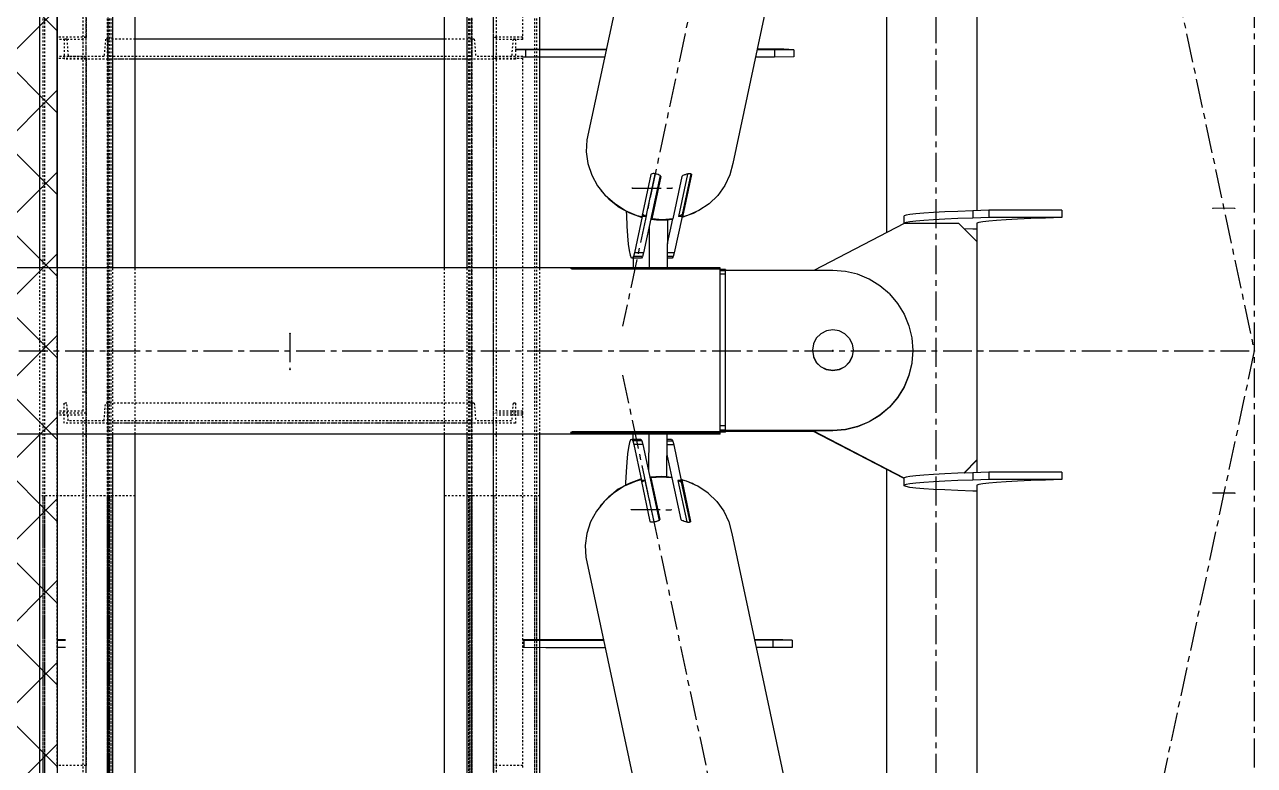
# Model space of a CAD drawing. Header units: millimetres. Extents: x 5143 to 30813, y 232 to 21408.
# Drawn here: x 12032.1 to 12370, y 11526.4 to 11729.9 of the extents above; entities that cross this region are included whole.
import ezdxf

# ---------------------------------------------------------------- set-up
doc = ezdxf.new("R2010")
doc.units = ezdxf.units.MM
doc.header["$LTSCALE"] = 0.25
for name, pattern in [('CENTER', [50.8, 31.75, -6.35, 6.35, -6.35]), ('XKITLINE00', [0]), ('XKITLINE02', [4, 2, -2]), ('XKITLINE03', [6, 3, -1, 1, -1])]:
    doc.linetypes.add(name, pattern=pattern)

msp = doc.modelspace()

# ---------------------------------------------------------------- hatches: boundary and pattern name
h = msp.add_hatch()
h.set_pattern_fill('ANSI37', color=1, scale=5, style=0)
h.set_pattern_definition([(45, (-68930.315, -4107.69), (-11.22532, 11.22532), []), (135, (-68930.315, -4107.69), (-11.22532, -11.22532), [])])
h.paths.add_polyline_path([(11991.01, 11270.27), (12041.01, 11270.27), (12041.01, 11870.27), (11991.01, 11870.27)])

# ---------------------------------------------------------------- linework, layer by layer
at = {"color": 8, "linetype": 'CENTER'}
for p, q in [((12370, 12689.51), (12370, 11020.27)), ((12370, 12460.27), (12196.44, 11647.05)), ((12282.5, 12050.27), (12282.5, 11230.27)), ((12282.5, 12050.27), (12370, 11640.27)), ((12199.06, 11685.03), (12210.02, 11685)), ((12364.62, 11679.44), (12358.65, 11679.46)), ((12105, 11645.13), (12105, 11635.13)), ((11840, 11640.27), (12370, 11640.27)), ((12254.2, 11640.14), (12254.2, 11640.41)), ((12370, 11640.27), (12282.5, 11230.27)), ((12196.41, 11633.65), (12370, 10820.27)), ((12364.65, 11601.21), (12358.67, 11601.22)), ((12198.82, 11596.7), (12209.78, 11596.67))]:
    msp.add_line(p, q, dxfattribs=at)
at = {"color": 8, "linetype": 'XKITLINE00'}
for p, q in [((12293.8, 12255.76), (12293.8, 11678.81)), ((12259.38, 12039.06), (12186.64, 11698.23)), ((12268.9, 11986.86), (12268.9, 11672.77)), ((12268.9, 11889.45), (12226.71, 11691.79)), ((12167.01, 11723.11), (12166.99, 11723.11)), ((12169.75, 11722.97), (12166.99, 11722.98)), ((12173.13, 11723.1), (12167.01, 11723.11)), ((12167.01, 11723.11), (12167.01, 11722.98)), ((12169.75, 11720.97), (12168.99, 11720.97)), ((12175.87, 11722.96), (12169.75, 11722.97)), ((12169.75, 11722.97), (12169.75, 11720.97)), ((12175.87, 11720.96), (12169.75, 11720.97)), ((12179.41, 11723.1), (12173.13, 11723.1)), ((12182.15, 11722.95), (12175.87, 11722.96)), ((12182.15, 11720.95), (12175.87, 11720.96)), ((12185.8, 11723.09), (12179.41, 11723.1)), ((12188.54, 11722.95), (12182.15, 11722.95)), ((12188.54, 11720.95), (12182.15, 11720.95)), ((12191.94, 11723.09), (12185.8, 11723.09)), ((12191.91, 11722.95), (12188.54, 11722.95)), ((12191.49, 11720.95), (12188.54, 11720.95)), ((12238.16, 11721), (12232.95, 11720.99)), ((12238.16, 11723), (12233.37, 11722.99)), ((12235.42, 11723.14), (12233.41, 11723.14)), ((12240.76, 11723.16), (12235.42, 11723.14)), ((12235.42, 11723.14), (12235.42, 11722.99)), ((12243.5, 11723.02), (12238.16, 11723)), ((12238.16, 11723), (12238.16, 11721)), ((12243.5, 11721.02), (12238.16, 11721)), ((12243.5, 11723.02), (12240.76, 11723.16)), ((12240.76, 11723.16), (12240.76, 11723.01)), ((12243.5, 11723.02), (12243.5, 11721.02)), ((12186.64, 11698.23), (12186.46, 11694.98)), ((12186.46, 11694.98), (12186.9, 11691.73)), ((12186.9, 11691.73), (12187.93, 11688.58)), ((12226.71, 11691.79), (12225.93, 11688.64)), ((12187.93, 11688.58), (12189.54, 11685.63)), ((12204.21, 11688.73), (12201.73, 11677.11)), ((12206.71, 11688.46), (12202.18, 11667.23)), ((12205.26, 11688.86), (12202.78, 11677.23)), ((12204.31, 11688.85), (12204.21, 11688.73)), ((12204.51, 11688.94), (12204.31, 11688.85)), ((12206.75, 11688.42), (12204.4, 11677.41)), ((12206.92, 11688.16), (12204.43, 11676.53)), ((12204.79, 11688.98), (12204.51, 11688.94)), ((12205.12, 11688.98), (12204.79, 11688.98)), ((12205.26, 11688.86), (12205.04, 11688.98)), ((12205.48, 11688.93), (12205.12, 11688.98)), ((12205.77, 11688.86), (12205.26, 11688.86)), ((12205.85, 11688.84), (12205.48, 11688.93)), ((12206.2, 11688.71), (12205.85, 11688.84)), ((12206.45, 11688.58), (12206.2, 11688.71)), ((12206.5, 11688.57), (12206.45, 11688.58)), ((12206.72, 11688.45), (12206.5, 11688.57)), ((12206.87, 11688.31), (12206.72, 11688.45)), ((12206.87, 11688.31), (12206.92, 11688.16)), ((12212.69, 11688.16), (12210.21, 11676.53)), ((12214.3, 11688.84), (12211.81, 11677.21)), ((12212.8, 11688.3), (12212.69, 11688.16)), ((12215.15, 11688.92), (12212.76, 11677.72)), ((12213, 11688.44), (12212.8, 11688.3)), ((12215.18, 11688.91), (12212.85, 11677.99)), ((12215.36, 11688.71), (12212.88, 11677.08)), ((12213.27, 11688.57), (12213, 11688.44)), ((12213.48, 11688.63), (12213.27, 11688.57)), ((12213.59, 11688.68), (12213.48, 11688.63)), ((12213.95, 11688.81), (12213.59, 11688.68)), ((12214.31, 11688.9), (12213.95, 11688.81)), ((12214.3, 11688.84), (12214.06, 11688.84)), ((12214.45, 11688.92), (12214.3, 11688.84)), ((12214.65, 11688.95), (12214.31, 11688.9)), ((12214.95, 11688.95), (12214.65, 11688.95)), ((12215.17, 11688.91), (12214.95, 11688.95)), ((12215.32, 11688.83), (12215.17, 11688.91)), ((12215.32, 11688.83), (12215.36, 11688.71)), ((12225.93, 11688.64), (12224.55, 11685.68)), ((12189.54, 11685.63), (12191.66, 11682.96)), ((12190.34, 11684.63), (12190.63, 11684.17)), ((12190.63, 11684.17), (12191.16, 11683.59)), ((12194.25, 11680.66), (12191.66, 11682.96)), ((12222.64, 11683.01), (12220.24, 11680.69)), ((12224.55, 11685.68), (12222.64, 11683.01)), ((12192.07, 11682.6), (12192.84, 11681.75)), ((12195.46, 11679.7), (12192.84, 11681.75)), ((12197.21, 11678.79), (12194.25, 11680.66)), ((12198.41, 11678.08), (12195.46, 11679.7)), ((12220.24, 11680.69), (12217.42, 11678.82)), ((12200.45, 11677.42), (12197.21, 11678.79)), ((12197.44, 11678.61), (12197.47, 11677.55)), ((12197.47, 11677.55), (12197.6, 11674.57)), ((12198.45, 11678.27), (12198.41, 11678.08)), ((12201.59, 11676.94), (12198.41, 11678.08)), ((12201.82, 11677.23), (12199.69, 11667.23)), ((12201.73, 11677.11), (12200.45, 11677.42)), ((12201.63, 11677.13), (12201.59, 11676.94)), ((12201.81, 11677.51), (12201.82, 11677.23)), ((12202.78, 11677.23), (12201.82, 11677.23)), ((12202.78, 11677.23), (12201.86, 11677.72)), ((12204.27, 11677.05), (12204.3, 11676.38)), ((12204.42, 11676.96), (12204.3, 11676.38)), ((12205.74, 11676.23), (12204.3, 11676.38)), ((12204.4, 11677.63), (12204.42, 11676.96)), ((12204.4, 11677.41), (12204.43, 11676.53)), ((12207.41, 11676.3), (12204.43, 11676.53)), ((12205.78, 11676.43), (12205.74, 11676.23)), ((12207.19, 11676.18), (12205.74, 11676.23)), ((12208.64, 11676.22), (12207.19, 11676.18)), ((12210.21, 11676.53), (12207.41, 11676.3)), ((12208.68, 11676.4), (12208.64, 11676.22)), ((12210.07, 11676.37), (12208.64, 11676.22)), ((12208.72, 11676.23), (12208.69, 11663.11)), ((12210.14, 11676.52), (12208.71, 11669.8)), ((12210.11, 11676.52), (12210.07, 11676.37)), ((12212.78, 11677.21), (12210.64, 11667.21)), ((12212.76, 11677.72), (12211.81, 11677.21)), ((12212.78, 11677.21), (12211.81, 11677.21)), ((12212.87, 11677.49), (12212.74, 11676.91)), ((12213.97, 11677.36), (12212.74, 11676.91)), ((12212.74, 11677.03), (12212.74, 11676.91)), ((12212.76, 11677.72), (12212.78, 11677.21)), ((12212.85, 11678.12), (12212.87, 11677.49)), ((12212.85, 11677.99), (12212.88, 11677.08)), ((12214.28, 11677.44), (12212.88, 11677.08)), ((12217.42, 11678.82), (12214.28, 11677.44)), ((12215.84, 11678.04), (12214.73, 11677.64)), ((12216.51, 11678.42), (12215.84, 11678.04)), ((12215.86, 11678.13), (12215.84, 11678.04)), ((12274.31, 11677.55), (12273.76, 11677.36)), ((12273.76, 11675.3), (12273.76, 11677.36)), ((12275.4, 11677.74), (12274.31, 11677.55)), ((12277.03, 11677.93), (12275.4, 11677.74)), ((12279.18, 11678.11), (12277.03, 11677.93)), ((12281.83, 11678.29), (12279.18, 11678.11)), ((12281.83, 11676.29), (12279.18, 11676.12)), ((12284.98, 11678.46), (12281.83, 11678.29)), ((12284.98, 11676.46), (12281.83, 11676.29)), ((12288.59, 11678.62), (12284.98, 11678.46)), ((12288.59, 11676.63), (12284.98, 11676.46)), ((12292.65, 11678.78), (12288.59, 11678.62)), ((12292.65, 11676.78), (12288.59, 11676.63)), ((12297.11, 11678.92), (12292.65, 11678.78)), ((12292.65, 11678.78), (12292.65, 11676.78)), ((12297.11, 11676.92), (12292.65, 11676.78)), ((12317.11, 11678.92), (12297.11, 11678.92)), ((12297.11, 11678.92), (12297.11, 11676.92)), ((12317.11, 11676.92), (12297.11, 11676.92)), ((12301.83, 11676.29), (12299.18, 11676.12)), ((12304.98, 11676.46), (12301.83, 11676.29)), ((12308.59, 11676.63), (12304.98, 11676.46)), ((12312.65, 11676.78), (12308.59, 11676.63)), ((12317.11, 11676.92), (12312.65, 11676.78)), ((12317.11, 11678.92), (12317.11, 11676.92)), ((12197.6, 11674.57), (12197.78, 11671.91)), ((12203.74, 11674.54), (12203.71, 11663.11)), ((12273.8, 11675.32), (12248.96, 11662.4)), ((12274.31, 11675.55), (12273.76, 11675.36)), ((12288.8, 11675.32), (12273.8, 11675.32)), ((12275.4, 11675.74), (12274.31, 11675.55)), ((12277.03, 11675.93), (12275.4, 11675.74)), ((12279.18, 11676.12), (12277.03, 11675.93)), ((12293.8, 11670.32), (12288.8, 11675.32)), ((12292.65, 11673.74), (12290.29, 11673.83)), ((12293.8, 11673.7), (12292.65, 11673.74)), ((12294.31, 11675.55), (12293.76, 11675.36)), ((12293.76, 11675.36), (12293.76, 11675.16)), ((12293.8, 11675.15), (12293.76, 11675.16)), ((12293.8, 11675.37), (12293.8, 11670.32)), ((12295.4, 11675.74), (12294.31, 11675.55)), ((12297.03, 11675.93), (12295.4, 11675.74)), ((12299.18, 11676.12), (12297.03, 11675.93)), ((12197.78, 11671.91), (12197.99, 11669.65)), ((12197.99, 11669.65), (12198.24, 11667.86)), ((12293.8, 11670.32), (12293.8, 11610.35)), ((12198.24, 11667.86), (12198.52, 11666.59)), ((12198.52, 11666.59), (12198.81, 11665.88)), ((12199.4, 11666.21), (12199.1, 11665.75)), ((12199.69, 11667.23), (12199.4, 11666.21)), ((12201.89, 11666.2), (12199.4, 11666.21)), ((12202.18, 11667.23), (12199.69, 11667.23)), ((12201.89, 11666.2), (12201.59, 11665.74)), ((12202.18, 11667.23), (12201.89, 11666.2)), ((12210.64, 11667.21), (12208.7, 11667.21)), ((12210.36, 11666.18), (12208.7, 11666.18)), ((12210.36, 11666.18), (12210.06, 11665.72)), ((12210.64, 11667.21), (12210.36, 11666.18)), ((12223.2, 11663.11), (11986.8, 11663.11)), ((12182.19, 11662.94), (12182.11, 11662.92)), ((12182.11, 11662.92), (12182.11, 11662.91)), ((12182.36, 11662.96), (12182.19, 11662.94)), ((12182.36, 11662.83), (12182.19, 11662.89)), ((12182.6, 11662.97), (12182.36, 11662.96)), ((12182.6, 11662.78), (12182.36, 11662.83)), ((12182.89, 11662.97), (12182.6, 11662.97)), ((12182.89, 11662.75), (12182.6, 11662.78)), ((12183.2, 11662.98), (12182.89, 11662.97)), ((12182.89, 11662.97), (12182.89, 11662.75)), ((12183.2, 11662.74), (12182.89, 11662.75)), ((12183.2, 11662.98), (12183.2, 11662.74)), ((12223.2, 11662.98), (12183.2, 11662.98)), ((12223.2, 11662.74), (12183.2, 11662.74)), ((12199.1, 11665.75), (12198.81, 11665.88)), ((12201.59, 11665.74), (12199.1, 11665.75)), ((12199.34, 11665.75), (12199.33, 11663.11)), ((12210.06, 11665.72), (12208.69, 11665.73)), ((12223.2, 11661.97), (12223.2, 11663.11)), ((12224.7, 11662.62), (12223.2, 11662.62)), ((12224.7, 11662.56), (12223.2, 11662.56)), ((12254.2, 11662.4), (12223.2, 11662.4)), ((12224.7, 11662.27), (12223.2, 11662.27)), ((12223.2, 11619.05), (12223.2, 11661.97)), ((12224.7, 11661.36), (12223.2, 11661.36)), ((12224.7, 11662.62), (12224.7, 11662.56)), ((12224.7, 11662.56), (12224.7, 11662.4)), ((12224.7, 11621.32), (12224.7, 11662.27)), ((12257.64, 11662.13), (12254.2, 11662.4)), ((12260.99, 11661.32), (12257.64, 11662.13)), ((12264.18, 11660), (12260.99, 11661.32)), ((12267.13, 11658.2), (12264.18, 11660)), ((12269.75, 11655.96), (12267.13, 11658.2)), ((12269.75, 11655.96), (12271.99, 11653.34)), ((12271.99, 11653.34), (12273.8, 11650.39)), ((12273.8, 11650.39), (12275.12, 11647.21)), ((12252.46, 11645.78), (12250.9, 11644.99)), ((12254.2, 11646.06), (12252.46, 11645.78)), ((12255.93, 11645.78), (12254.2, 11646.06)), ((12257.49, 11644.99), (12255.93, 11645.78)), ((12275.12, 11647.21), (12275.92, 11643.85)), ((12249.66, 11643.75), (12248.87, 11642.19)), ((12250.9, 11644.99), (12249.66, 11643.75)), ((12258.73, 11643.75), (12257.49, 11644.99)), ((12258.73, 11643.75), (12259.52, 11642.19)), ((12275.92, 11643.85), (12276.2, 11640.41)), ((12248.87, 11642.19), (12248.6, 11640.46)), ((12248.6, 11640.46), (12248.87, 11638.73)), ((12259.52, 11642.19), (12259.8, 11640.46)), ((12259.8, 11640.46), (12259.52, 11638.73)), ((12276.2, 11640.41), (12275.92, 11636.97)), ((12248.87, 11638.73), (12249.66, 11637.17)), ((12248.87, 11638.71), (12249.66, 11637.14)), ((12248.87, 11638.71), (12249.66, 11637.14)), ((12248.87, 11638.68), (12249.66, 11637.12)), ((12250.9, 11635.93), (12249.66, 11637.17)), ((12250.9, 11635.91), (12249.66, 11637.14)), ((12250.9, 11635.91), (12249.66, 11637.14)), ((12250.9, 11635.88), (12249.66, 11637.12)), ((12252.46, 11635.14), (12250.9, 11635.93)), ((12252.46, 11635.11), (12250.9, 11635.91)), ((12252.46, 11635.11), (12250.9, 11635.91)), ((12252.46, 11635.09), (12250.9, 11635.88)), ((12257.49, 11635.93), (12255.93, 11635.14)), ((12257.49, 11635.91), (12255.93, 11635.11)), ((12257.49, 11635.91), (12255.93, 11635.11)), ((12257.49, 11635.88), (12255.93, 11635.09)), ((12258.73, 11637.17), (12257.49, 11635.93)), ((12258.73, 11637.14), (12257.49, 11635.91)), ((12258.73, 11637.14), (12257.49, 11635.91)), ((12258.73, 11637.12), (12257.49, 11635.88)), ((12259.52, 11638.73), (12258.73, 11637.17)), ((12259.52, 11638.71), (12258.73, 11637.14)), ((12259.52, 11638.71), (12258.73, 11637.14)), ((12259.52, 11638.68), (12258.73, 11637.12)), ((12275.92, 11636.97), (12275.12, 11633.62)), ((12275.92, 11636.91), (12275.12, 11633.56)), ((12254.2, 11634.86), (12252.46, 11635.14)), ((12254.2, 11634.84), (12252.46, 11635.11)), ((12254.2, 11634.84), (12252.46, 11635.11)), ((12254.2, 11634.81), (12252.46, 11635.09)), ((12255.93, 11635.14), (12254.2, 11634.86)), ((12255.93, 11635.11), (12254.2, 11634.84)), ((12255.93, 11635.11), (12254.2, 11634.84)), ((12255.93, 11635.09), (12254.2, 11634.81)), ((12254.2, 11634.86), (12254.2, 11634.84)), ((12254.2, 11634.84), (12254.2, 11634.81)), ((12275.12, 11633.62), (12273.8, 11630.43)), ((12275.12, 11633.56), (12273.8, 11630.37)), ((12273.8, 11630.43), (12271.99, 11627.49)), ((12273.8, 11630.37), (12271.99, 11627.42)), ((12271.99, 11627.49), (12269.75, 11624.86)), ((12271.99, 11627.42), (12269.75, 11624.8)), ((12267.13, 11622.62), (12264.18, 11620.82)), ((12267.13, 11622.56), (12264.18, 11620.76)), ((12269.75, 11624.86), (12267.13, 11622.62)), ((12269.75, 11624.8), (12267.13, 11622.56)), ((12224.7, 11619.67), (12223.2, 11619.67)), ((12223.2, 11617.44), (12223.2, 11619.05)), ((12224.7, 11618.55), (12224.7, 11621.32)), ((12260.99, 11619.5), (12257.64, 11618.69)), ((12260.99, 11619.44), (12257.64, 11618.63)), ((12264.18, 11620.82), (12260.99, 11619.5)), ((12264.18, 11620.76), (12260.99, 11619.44)), ((12223.2, 11617.44), (11986.8, 11617.44)), ((12182.19, 11617.9), (12182.11, 11617.87)), ((12182.11, 11617.87), (12182.11, 11617.83)), ((12182.19, 11617.79), (12182.11, 11617.83)), ((12182.36, 11617.98), (12182.19, 11617.9)), ((12182.36, 11617.76), (12182.19, 11617.79)), ((12182.6, 11618.04), (12182.36, 11617.98)), ((12182.6, 11617.74), (12182.36, 11617.76)), ((12182.89, 11618.08), (12182.6, 11618.04)), ((12182.89, 11617.72), (12182.6, 11617.74)), ((12183.2, 11618.09), (12182.89, 11618.08)), ((12182.89, 11618.08), (12182.89, 11617.72)), ((12183.2, 11617.72), (12182.89, 11617.72)), ((12183.2, 11618.09), (12183.2, 11617.72)), ((12223.2, 11618.09), (12183.2, 11618.09)), ((12223.2, 11617.72), (12183.2, 11617.72)), ((12198.64, 11615.82), (12198.34, 11615.09)), ((12198.94, 11615.98), (12198.64, 11615.82)), ((12201.43, 11615.97), (12198.94, 11615.98)), ((12198.94, 11615.98), (12199.23, 11615.55)), ((12199.2, 11617.44), (12199.2, 11615.98)), ((12201.72, 11615.54), (12199.23, 11615.55)), ((12199.23, 11615.55), (12199.51, 11614.55)), ((12201.43, 11615.97), (12201.72, 11615.54)), ((12201.72, 11615.54), (12202, 11614.54)), ((12203.59, 11617.44), (12203.56, 11607.26)), ((12208.57, 11617.44), (12208.53, 11605.69)), ((12209.89, 11615.95), (12208.56, 11615.96)), ((12210.19, 11615.52), (12208.56, 11615.53)), ((12209.89, 11615.95), (12210.19, 11615.52)), ((12210.19, 11615.52), (12210.47, 11614.52)), ((12224.7, 11618.55), (12223.2, 11618.55)), ((12254.2, 11618.42), (12223.2, 11618.42)), ((12254.2, 11618.36), (12223.2, 11618.36)), ((12224.7, 11618.14), (12223.2, 11618.14)), ((12224.7, 11618), (12223.2, 11618)), ((12224.7, 11617.94), (12224.7, 11618.36)), ((12248.84, 11618.21), (12224.7, 11618.21)), ((12248.96, 11618.15), (12224.7, 11618.15)), ((12273.76, 11605.25), (12248.55, 11618.36)), ((12273.76, 11605.37), (12248.81, 11618.35)), ((12257.64, 11618.69), (12254.2, 11618.42)), ((12257.64, 11618.63), (12254.2, 11618.36)), ((12254.2, 11618.42), (12254.2, 11618.36)), ((12257.64, 11618.69), (12257.64, 11618.63)), ((12197.81, 11611.98), (12197.59, 11609.7)), ((12198.07, 11613.79), (12197.81, 11611.98)), ((12198.34, 11615.09), (12198.07, 11613.79)), ((12202, 11614.54), (12199.51, 11614.55)), ((12199.51, 11614.55), (12201.61, 11604.73)), ((12202, 11614.54), (12206.45, 11593.71)), ((12210.47, 11614.52), (12208.56, 11614.52)), ((12210.47, 11614.52), (12212.56, 11604.71)), ((12197.59, 11609.7), (12197.4, 11607.03)), ((12208.55, 11611.85), (12209.93, 11605.41)), ((12293.8, 11610.35), (12290.16, 11606.72)), ((12293.8, 11610.23), (12290.29, 11606.72)), ((12293.8, 11610.35), (12293.8, 11610.29)), ((12293.8, 11610.29), (12293.8, 11606.85)), ((12197.4, 11607.03), (12197.25, 11604.04)), ((12204.09, 11605.56), (12204.06, 11604.9)), ((12205.53, 11605.71), (12204.09, 11605.56)), ((12204.09, 11605.56), (12204.21, 11604.99)), ((12204.22, 11605.41), (12204.19, 11604.53)), ((12207.07, 11605.64), (12204.22, 11605.41)), ((12204.22, 11605.41), (12206.66, 11594)), ((12206.98, 11605.75), (12205.53, 11605.71)), ((12205.53, 11605.71), (12205.57, 11605.52)), ((12208.43, 11605.7), (12206.98, 11605.75)), ((12210, 11605.4), (12207.07, 11605.64)), ((12209.86, 11605.55), (12208.43, 11605.7)), ((12208.43, 11605.7), (12208.46, 11605.53)), ((12209.86, 11605.55), (12209.89, 11605.41)), ((12210, 11605.4), (12212.44, 11593.99)), ((12268.9, 11607.78), (12268.9, 11294.5)), ((12274.31, 11605.58), (12273.76, 11605.39)), ((12273.76, 11603.19), (12273.76, 11605.39)), ((12275.4, 11605.77), (12274.31, 11605.58)), ((12277.03, 11605.96), (12275.4, 11605.77)), ((12279.18, 11606.15), (12277.03, 11605.96)), ((12281.83, 11606.33), (12279.18, 11606.15)), ((12284.98, 11606.5), (12281.83, 11606.33)), ((12288.59, 11606.66), (12284.98, 11606.5)), ((12292.65, 11606.81), (12288.59, 11606.66)), ((12297.11, 11606.95), (12292.65, 11606.81)), ((12292.65, 11606.81), (12292.65, 11604.81)), ((12317.11, 11606.95), (12297.11, 11606.95)), ((12297.11, 11606.95), (12297.11, 11604.95)), ((12317.11, 11606.95), (12317.11, 11604.95)), ((12196.87, 11603.13), (12193.91, 11601.25)), ((12195.24, 11602.27), (12194, 11601.31)), ((12198.19, 11603.88), (12195.24, 11602.27)), ((12200.11, 11604.51), (12196.87, 11603.13)), ((12197.25, 11604.04), (12197.23, 11603.36)), ((12201.38, 11605.02), (12198.19, 11603.88)), ((12198.19, 11603.88), (12198.23, 11603.71)), ((12201.51, 11604.86), (12200.11, 11604.51)), ((12201.38, 11605.02), (12201.41, 11604.83)), ((12201.51, 11604.86), (12203.95, 11593.45)), ((12201.61, 11604.73), (12201.6, 11604.46)), ((12202.57, 11604.73), (12201.61, 11604.73)), ((12202.57, 11604.73), (12201.64, 11604.24)), ((12202.57, 11604.73), (12205.01, 11593.32)), ((12204.21, 11604.99), (12204.18, 11604.33)), ((12204.19, 11604.53), (12206.49, 11593.75)), ((12211.6, 11604.71), (12214.04, 11593.3)), ((12212.56, 11604.71), (12211.6, 11604.71)), ((12212.54, 11604.19), (12211.6, 11604.71)), ((12213.57, 11604.61), (12212.53, 11604.99)), ((12212.53, 11604.99), (12212.53, 11604.88)), ((12212.53, 11604.99), (12212.65, 11604.42)), ((12212.56, 11604.71), (12212.54, 11604.19)), ((12212.54, 11604.19), (12214.89, 11593.22)), ((12212.67, 11604.83), (12212.63, 11603.93)), ((12212.65, 11604.42), (12212.63, 11603.79)), ((12212.63, 11603.93), (12214.92, 11593.22)), ((12212.67, 11604.83), (12215.1, 11593.42)), ((12213.95, 11604.51), (12212.67, 11604.83)), ((12217.09, 11603.13), (12213.95, 11604.51)), ((12215.63, 11603.84), (12214.59, 11604.23)), ((12216.16, 11603.54), (12215.63, 11603.84)), ((12215.63, 11603.84), (12215.65, 11603.76)), ((12219.91, 11601.25), (12217.09, 11603.13)), ((12274.31, 11603.58), (12273.76, 11603.39)), ((12274.31, 11603), (12273.76, 11603.19)), ((12275.4, 11603.78), (12274.31, 11603.58)), ((12275.4, 11602.81), (12274.31, 11603)), ((12277.03, 11603.96), (12275.4, 11603.78)), ((12277.03, 11602.62), (12275.4, 11602.81)), ((12279.18, 11604.15), (12277.03, 11603.96)), ((12279.18, 11602.43), (12277.03, 11602.62)), ((12281.83, 11604.33), (12279.18, 11604.15)), ((12281.83, 11602.26), (12279.18, 11602.43)), ((12284.98, 11604.5), (12281.83, 11604.33)), ((12284.98, 11602.09), (12281.83, 11602.26)), ((12288.59, 11604.66), (12284.98, 11604.5)), ((12288.59, 11601.92), (12284.98, 11602.09)), ((12292.65, 11604.81), (12288.59, 11604.66)), ((12292.65, 11601.77), (12288.59, 11601.92)), ((12297.11, 11604.95), (12292.65, 11604.81)), ((12294.31, 11603.58), (12293.76, 11603.39)), ((12293.76, 11603.39), (12293.76, 11603.19)), ((12293.8, 11603.18), (12293.76, 11603.19)), ((12293.8, 11603.4), (12293.8, 11020.27)), ((12295.4, 11603.78), (12294.31, 11603.58)), ((12297.03, 11603.96), (12295.4, 11603.78)), ((12299.18, 11604.15), (12297.03, 11603.96)), ((12317.11, 11604.95), (12297.11, 11604.95)), ((12301.83, 11604.33), (12299.18, 11604.15)), ((12304.98, 11604.5), (12301.83, 11604.33)), ((12308.59, 11604.66), (12304.98, 11604.5)), ((12312.65, 11604.81), (12308.59, 11604.66)), ((12317.11, 11604.95), (12312.65, 11604.81)), ((12191.34, 11598.94), (12189.22, 11596.26)), ((12193.91, 11601.25), (12191.34, 11598.94)), ((12192.61, 11600.23), (12191.86, 11599.4)), ((12193.81, 11601.16), (12192.61, 11600.23)), ((12222.32, 11598.94), (12219.91, 11601.25)), ((12222.32, 11598.94), (12224.24, 11596.26)), ((12293.8, 11601.74), (12292.65, 11601.77)), ((12189.22, 11596.26), (12187.62, 11593.29)), ((12190.39, 11597.81), (12190.13, 11597.41)), ((12190.79, 11598.25), (12190.39, 11597.81)), ((12224.24, 11596.26), (12225.63, 11593.29)), ((12187.62, 11593.29), (12186.6, 11590.13)), ((12203.95, 11593.45), (12204.06, 11593.33)), ((12204.25, 11593.25), (12204.06, 11593.33)), ((12204.53, 11593.21), (12204.25, 11593.25)), ((12204.86, 11593.21), (12204.53, 11593.21)), ((12205.01, 11593.32), (12204.8, 11593.21)), ((12205.22, 11593.26), (12204.86, 11593.21)), ((12205.44, 11593.32), (12205.01, 11593.32)), ((12205.59, 11593.35), (12205.22, 11593.26)), ((12205.94, 11593.48), (12205.59, 11593.35)), ((12206.07, 11593.55), (12205.94, 11593.48)), ((12206.24, 11593.6), (12206.07, 11593.55)), ((12206.47, 11593.72), (12206.24, 11593.6)), ((12206.61, 11593.86), (12206.47, 11593.72)), ((12206.66, 11594), (12206.61, 11593.86)), ((12212.44, 11593.99), (12212.54, 11593.85)), ((12212.74, 11593.71), (12212.54, 11593.85)), ((12213.01, 11593.59), (12212.74, 11593.71)), ((12213.09, 11593.57), (12213.01, 11593.59)), ((12213.34, 11593.45), (12213.09, 11593.57)), ((12213.69, 11593.33), (12213.34, 11593.45)), ((12214.05, 11593.24), (12213.69, 11593.33)), ((12214.04, 11593.3), (12213.82, 11593.3)), ((12214.17, 11593.22), (12214.04, 11593.3)), ((12214.39, 11593.19), (12214.05, 11593.24)), ((12214.69, 11593.18), (12214.39, 11593.19)), ((12214.91, 11593.22), (12214.69, 11593.18)), ((12215.06, 11593.3), (12214.91, 11593.22)), ((12215.1, 11593.42), (12215.06, 11593.3)), ((12225.63, 11593.29), (12226.42, 11590.13)), ((12186.6, 11590.13), (12186.17, 11586.87)), ((12226.42, 11590.13), (12268.9, 11391.11)), ((12186.17, 11586.87), (12186.36, 11583.61)), ((12186.36, 11583.61), (12259.42, 11241.28)), ((12043.29, 11560.92), (12041.01, 11560.91)), ((12043.29, 11560.78), (12041.01, 11560.77)), ((12043.29, 11558.78), (12041.01, 11558.77)), ((12172.76, 11560.91), (12168.99, 11560.91)), ((12169.24, 11560.77), (12168.99, 11560.77)), ((12169.24, 11558.77), (12168.99, 11558.77)), ((12175.35, 11560.76), (12169.24, 11560.77)), ((12169.24, 11560.77), (12169.24, 11558.77)), ((12175.35, 11558.76), (12169.24, 11558.77)), ((12179.03, 11560.9), (12172.76, 11560.91)), ((12181.62, 11560.76), (12175.35, 11560.76)), ((12181.62, 11558.76), (12175.35, 11558.76)), ((12185.41, 11560.89), (12179.03, 11560.9)), ((12188, 11560.75), (12181.62, 11560.76)), ((12188, 11558.75), (12181.62, 11558.76)), ((12191.21, 11560.89), (12185.41, 11560.89)), ((12191.24, 11560.75), (12188, 11560.75)), ((12191.67, 11558.75), (12188, 11558.75)), ((12235.09, 11560.95), (12232.65, 11560.94)), ((12237.67, 11560.8), (12232.69, 11560.79)), ((12237.67, 11558.8), (12233.11, 11558.79)), ((12240.45, 11560.96), (12235.09, 11560.95)), ((12235.09, 11560.95), (12235.09, 11560.8)), ((12243.04, 11560.82), (12237.67, 11560.8)), ((12237.67, 11560.8), (12237.67, 11558.8)), ((12243.04, 11558.82), (12237.67, 11558.8)), ((12243.04, 11560.82), (12240.45, 11560.96)), ((12240.45, 11560.96), (12240.45, 11560.81)), ((12243.04, 11560.82), (12243.04, 11558.82))]:
    msp.add_line(p, q, dxfattribs=at)
at = {"color": 3, "linetype": 'XKITLINE02'}
for p, q in [((12037.16, 11231.06), (12037.16, 12049.63)), ((12037.69, 11231.06), (12037.69, 12049.63)), ((12054.92, 11231.06), (12054.92, 12049.63)), ((12055, 11231.06), (12055, 12049.6)), ((12055.46, 11231.06), (12055.46, 12049.63)), ((12055.85, 11231.06), (12055.85, 12049.6)), ((12154.14, 11231.06), (12154.14, 12049.6)), ((12154.54, 11231.06), (12154.54, 12049.63)), ((12154.99, 11231.06), (12154.99, 12049.6)), ((12155.07, 11231.06), (12155.07, 12049.63)), ((12172.3, 11231.06), (12172.3, 12049.63)), ((12172.84, 11231.06), (12172.84, 12049.63)), ((12041.01, 11725.85), (12041.01, 11823.17)), ((12048.21, 11723.52), (12048.21, 11822.59)), ((12049.01, 11720.61), (12049.01, 11823.17)), ((12160.99, 11720.61), (12160.99, 11823.17)), ((12161.79, 11720.61), (12161.79, 11822.59)), ((12168.99, 11725.85), (12168.99, 11823.17)), ((12049.01, 11726.43), (12041.01, 11726.43)), ((12048.21, 11725.85), (12041.01, 11725.85)), ((12043.69, 11725.92), (12043.01, 11725.92)), ((12043.01, 11725.92), (12043.01, 11720.42)), ((12043.01, 11725.92), (12043.01, 11720.42)), ((12043.69, 11725.92), (12044.07, 11721.12)), ((12043.69, 11725.92), (12044.07, 11721.12)), ((12048.21, 11720.61), (12048.21, 11726.43)), ((12049.01, 11726.42), (12048.21, 11726.42)), ((12048.21, 11661.67), (12048.21, 11726.42)), ((12049.01, 11628.78), (12049.01, 11726.42)), ((12054.33, 11725.92), (12053.94, 11721.12)), ((12054.33, 11725.92), (12053.94, 11721.12)), ((12055.01, 11725.92), (12054.33, 11725.92)), ((12062.5, 11725.92), (12055.01, 11725.92)), ((12055.01, 11720.42), (12055.01, 11725.92)), ((12055.01, 11725.92), (12055.01, 11720.42)), ((12055.01, 11725.92), (12055.01, 11720.42)), ((12154.99, 11725.92), (12147.49, 11725.92)), ((12154.99, 11720.42), (12154.99, 11725.92)), ((12154.99, 11725.92), (12154.99, 11720.42)), ((12155.67, 11725.92), (12154.99, 11725.92)), ((12154.99, 11725.92), (12154.99, 11720.42)), ((12155.67, 11725.92), (12156.05, 11721.12)), ((12155.67, 11725.92), (12156.05, 11721.12)), ((12168.99, 11726.43), (12160.99, 11726.43)), ((12160.99, 11623.17), (12160.99, 11726.42)), ((12161.79, 11726.42), (12160.99, 11726.42)), ((12161.79, 11623.75), (12161.79, 11726.42)), ((12168.99, 11725.85), (12161.79, 11725.85)), ((12166.31, 11725.92), (12165.92, 11721.12)), ((12166.31, 11725.92), (12165.92, 11721.12)), ((12166.99, 11725.92), (12166.31, 11725.92)), ((12166.99, 11725.92), (12166.99, 11720.42)), ((12166.99, 11725.92), (12166.99, 11720.42)), ((12048.21, 11721.2), (12041.01, 11721.2)), ((12041.01, 11623.17), (12041.01, 11721.2)), ((12049.01, 11720.62), (12041.01, 11720.62)), ((12055.01, 11720.42), (12043.01, 11720.42)), ((12053.94, 11721.12), (12044.07, 11721.12)), ((12048.21, 11623.75), (12048.21, 11720.61)), ((12049.01, 11720.61), (12048.21, 11720.61)), ((12154.99, 11721.12), (12055.01, 11721.12)), ((12062.5, 11720.42), (12055.01, 11720.42)), ((12154.99, 11720.42), (12147.49, 11720.42)), ((12166.99, 11720.42), (12154.99, 11720.42)), ((12165.92, 11721.12), (12156.05, 11721.12)), ((12168.99, 11720.62), (12160.99, 11720.62)), ((12161.79, 11720.61), (12160.99, 11720.61)), ((12168.99, 11721.2), (12161.79, 11721.2)), ((12168.99, 11623.17), (12168.99, 11721.2)), ((12036.31, 11617.44), (12036.31, 11663.11)), ((12056.31, 11617.44), (12056.31, 11663.11)), ((12062.5, 11617.44), (12062.5, 11663.11)), ((12147.49, 11617.44), (12147.49, 11663.11)), ((12153.69, 11617.44), (12153.69, 11663.11)), ((12173.69, 11617.44), (12173.69, 11663.11)), ((12041.01, 11661.67), (12041.01, 11623.75)), ((12049.01, 11623.17), (12049.01, 11661.67)), ((12049.01, 11628.97), (12048.21, 11628.97)), ((12161.79, 11628.97), (12160.99, 11628.97)), ((12043.69, 11625.92), (12043.01, 11625.92)), ((12043.01, 11620.42), (12043.01, 11625.92)), ((12043.01, 11620.42), (12043.01, 11625.92)), ((12044.07, 11621.12), (12043.69, 11625.92)), ((12044.07, 11621.12), (12043.69, 11625.92)), ((12053.94, 11621.12), (12054.33, 11625.92)), ((12053.94, 11621.12), (12054.33, 11625.92)), ((12055.01, 11625.92), (12054.33, 11625.92)), ((12154.99, 11625.92), (12055.01, 11625.92)), ((12055.01, 11620.42), (12055.01, 11625.92)), ((12055.01, 11620.42), (12055.01, 11625.92)), ((12055.01, 11620.42), (12055.01, 11625.92)), ((12154.99, 11620.42), (12154.99, 11625.92)), ((12154.99, 11625.92), (12154.99, 11620.42)), ((12155.67, 11625.92), (12154.99, 11625.92)), ((12154.99, 11625.92), (12154.99, 11620.42)), ((12155.67, 11625.92), (12156.05, 11621.12)), ((12155.67, 11625.92), (12156.05, 11621.12)), ((12166.31, 11625.92), (12165.92, 11621.12)), ((12166.31, 11625.92), (12165.92, 11621.12)), ((12166.99, 11625.92), (12166.31, 11625.92)), ((12166.99, 11625.92), (12166.99, 11620.42)), ((12166.99, 11625.92), (12166.99, 11620.42)), ((12048.21, 11623.75), (12041.01, 11623.75)), ((12049.01, 11623.17), (12041.01, 11623.17)), ((12041.01, 11618.65), (12041.01, 11623.17)), ((12049.01, 11623.17), (12041.01, 11623.17)), ((12048.21, 11622.59), (12041.01, 11622.59)), ((12048.21, 11520.61), (12048.21, 11622.59)), ((12049.01, 11520.61), (12049.01, 11623.17)), ((12168.99, 11623.17), (12160.99, 11623.17)), ((12160.99, 11520.61), (12160.99, 11623.17)), ((12168.99, 11623.17), (12160.99, 11623.17)), ((12168.99, 11623.75), (12161.79, 11623.75)), ((12161.79, 11520.61), (12161.79, 11622.59)), ((12168.99, 11622.59), (12161.79, 11622.59)), ((12168.99, 11525.85), (12168.99, 11623.17)), ((12055.01, 11620.42), (12043.01, 11620.42)), ((12053.94, 11621.12), (12044.07, 11621.12)), ((12154.99, 11621.12), (12055.01, 11621.12)), ((12154.99, 11620.42), (12055.01, 11620.42)), ((12166.99, 11620.42), (12154.99, 11620.42)), ((12165.92, 11621.12), (12156.05, 11621.12)), ((12041.01, 11525.85), (12041.01, 11618.65)), ((12049.01, 11617.35), (12048.21, 11617.35)), ((12161.79, 11617.35), (12160.99, 11617.35)), ((12036.31, 10820.42), (12036.31, 11600.44)), ((12056.31, 11600.44), (12036.31, 11600.44)), ((12037.16, 10820.42), (12037.16, 11600.44)), ((12037.69, 10820.42), (12037.69, 11600.44)), ((12054.92, 10820.42), (12054.92, 11600.44)), ((12055, 10058.83), (12055.01, 11600.44)), ((12062.51, 11600.44), (12055.01, 11600.44)), ((12055.46, 10820.42), (12055.46, 11600.44)), ((12055.85, 10058.83), (12055.86, 11600.44)), ((12056.31, 10820.42), (12056.31, 11600.44)), ((12062.5, 10058.83), (12062.51, 11600.44)), ((12147.49, 10058.83), (12147.49, 11600.44)), ((12154.99, 11600.44), (12147.49, 11600.44)), ((12173.69, 11600.44), (12153.69, 11600.44)), ((12153.69, 10060.36), (12153.69, 11600.44)), ((12154.14, 10058.83), (12154.14, 11600.44)), ((12154.54, 10060.36), (12154.54, 11600.44)), ((12154.99, 10058.83), (12154.99, 11600.44)), ((12155.07, 10060.36), (12155.07, 11600.44)), ((12172.3, 10060.36), (12172.3, 11600.44)), ((12172.84, 10060.36), (12172.84, 11600.44)), ((12173.69, 10060.36), (12173.69, 11600.44)), ((12049.01, 11526.43), (12041.01, 11526.43)), ((12168.99, 11526.43), (12160.99, 11526.43))]:
    msp.add_line(p, q, dxfattribs=at)
at = {"color": 1, "linetype": 'XKITLINE03'}
for p, q in [((12049.01, 11231.06), (12049.01, 12049.63)), ((12055, 12049.6), (12055, 11231.06)), ((12154.99, 11231.06), (12154.99, 12049.6)), ((12160.99, 11231.06), (12160.99, 12049.63)), ((12049.01, 11823.17), (12049.01, 11726.43)), ((12160.99, 11726.43), (12160.99, 11823.17)), ((12049.01, 11720.62), (12049.01, 11623.17)), ((12154.99, 11720.42), (12055.01, 11720.42)), ((12055.01, 11720.42), (12055.01, 11720.42)), ((12154.99, 11720.42), (12154.99, 11720.42)), ((12160.99, 11623.17), (12160.99, 11720.62)), ((12049.01, 11623.17), (12049.01, 11526.43)), ((12160.99, 11526.43), (12160.99, 11623.17)), ((12154.99, 11620.42), (12055.01, 11620.42)), ((12055.01, 11620.42), (12055.01, 11620.42)), ((12154.99, 11620.42), (12154.99, 11620.42)), ((12049.01, 10820.42), (12049.01, 11600.44)), ((12055.01, 11600.44), (12055, 10058.83)), ((12154.99, 10058.83), (12154.99, 11600.44)), ((12160.99, 11600.44), (12160.99, 10060.36))]:
    msp.add_line(p, q, dxfattribs=at)
at = {"color": 7, "linetype": 'XKITLINE00'}
for p, q in [((12147.49, 11663.11), (12147.49, 12049.6)), ((12153.69, 11663.11), (12153.69, 12049.63)), ((12173.69, 11663.11), (12173.69, 12049.63)), ((12062.5, 11663.11), (12062.5, 11942.45)), ((12056.31, 11663.11), (12056.31, 11932.86)), ((12036.31, 11663.11), (12036.31, 11901.91)), ((12041.01, 11663.11), (12041.01, 11870.27)), ((12147.49, 11725.92), (12062.5, 11725.92)), ((12147.49, 11720.42), (12062.5, 11720.42)), ((12036.31, 11378.62), (12036.31, 11617.44)), ((12056.31, 11347.68), (12056.31, 11617.44)), ((12062.5, 11338.09), (12062.5, 11617.44)), ((12147.49, 11231.06), (12147.49, 11617.44)), ((12153.69, 11231.06), (12153.69, 11617.44)), ((12173.69, 11231.06), (12173.69, 11617.44))]:
    msp.add_line(p, q, dxfattribs=at)
msp.add_lwpolyline([(11991.01, 11870.27), (12041.01, 11870.27), (12041.01, 11270.27), (11991.01, 11270.27)], close=True)
at = {"color": 1}
msp.add_lwpolyline([(11991.01, 11870.27), (12041.01, 11870.27), (12041.01, 11270.27), (11991.01, 11270.27)], close=True, dxfattribs=at)
at = {"color": 1, "linetype": 'XKITLINE00'}
for centre in [(12049.01, 11726.43), (12160.99, 11726.43), (12049.01, 11720.62), (12055.01, 11720.42), (12055.01, 11720.42), (12154.99, 11720.42), (12154.99, 11720.42), (12160.99, 11720.62), (12049.01, 11623.17), (12049.01, 11623.17), (12160.99, 11623.17), (12160.99, 11623.17), (12055.01, 11620.42), (12055.01, 11620.42), (12154.99, 11620.42), (12154.99, 11620.42), (12049.01, 11600.44), (12055.01, 11600.44), (12154.99, 11600.44), (12160.99, 11600.44), (12049.01, 11526.43), (12160.99, 11526.43)]:
    msp.add_circle(centre, 0.05, dxfattribs=at)
at = {"color": 8, "linetype": 'XKITLINE00'}
for centre in [(12199.06, 11685.03), (12210.02, 11685), (12358.65, 11679.46), (12364.62, 11679.44), (12105, 11645.13), (12254.2, 11640.41), (12254.2, 11640.14), (12370, 11640.27), (12370, 11640.27), (12370, 11640.27), (12105, 11635.13), (12358.67, 11601.22), (12364.65, 11601.21), (12198.82, 11596.7), (12209.78, 11596.67)]:
    msp.add_circle(centre, 0.05, dxfattribs=at)

doc.saveas('drawing.dxf')
